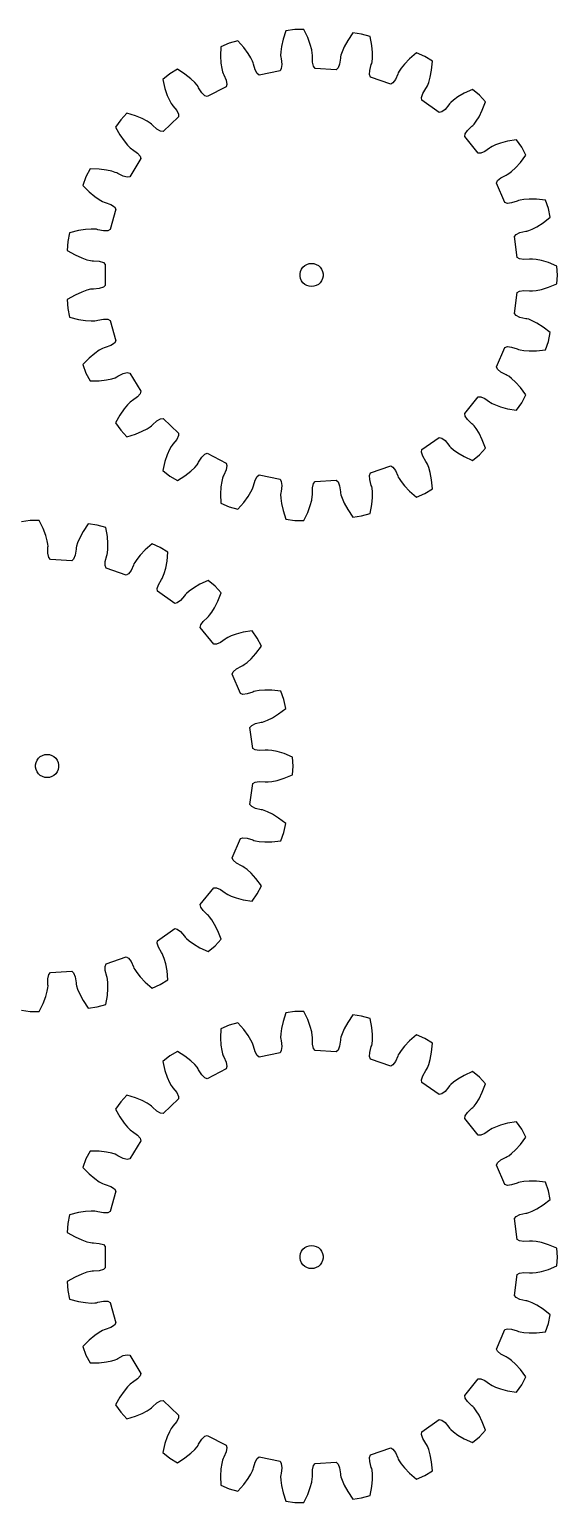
# Model space of a CAD drawing. Extents: x 0 to 200, y 0 to 191.
# Drawn here: x 132 to 200.3, y 0 to 190.5 of the extents above; entities that cross this region are included whole.
import ezdxf

# ---------------------------------------------------------------- set-up
doc = ezdxf.new("R2010")
doc.units = 0

msp = doc.modelspace()

# ---------------------------------------------------------------- linework, layer by layer
for p, q in [((166.33, 190.54), (165.18, 190.38)), ((167.49, 190.54), (166.33, 190.54)), ((168, 189.48), (167.49, 190.54)), ((157.84, 188.78), (156.78, 188.31)), ((158.96, 189.09), (157.84, 188.78)), ((159.74, 188.21), (158.96, 189.09)), ((164.82, 189.27), (164.61, 188.35)), ((165.18, 190.38), (164.82, 189.27)), ((168.33, 188.6), (168, 189.48)), ((173.18, 189.13), (172.73, 188.3)), ((173.83, 190.11), (173.18, 189.13)), ((174.98, 189.95), (173.83, 190.11)), ((176.1, 189.64), (174.98, 189.95)), ((176.3, 188.48), (176.1, 189.64)), ((156.78, 188.31), (156.73, 187.14)), ((156.73, 187.14), (156.78, 186.2)), ((160.29, 187.45), (159.74, 188.21)), ((160.66, 186.85), (160.29, 187.45)), ((160.86, 186.42), (160.66, 186.85)), ((164.52, 187.65), (164.5, 187.18)), ((164.5, 187.18), (164.51, 186.95)), ((164.51, 186.95), (164.55, 186.79)), ((164.61, 188.35), (164.52, 187.65)), ((164.55, 186.79), (164.64, 186.03)), ((168.52, 187.92), (168.33, 188.6)), ((168.6, 187.46), (168.52, 187.92)), ((168.62, 187.23), (168.6, 187.46)), ((168.61, 187.07), (168.62, 187.23)), ((168.62, 186.3), (168.61, 187.07)), ((172.25, 186.82), (172.14, 186.06)), ((172.26, 186.98), (172.25, 186.82)), ((172.31, 187.21), (172.26, 186.98)), ((172.46, 187.65), (172.31, 187.21)), ((172.73, 188.3), (172.46, 187.65)), ((176.38, 187.54), (176.3, 188.48)), ((176.33, 186.37), (176.38, 186.84)), ((176.38, 186.84), (176.38, 187.54)), ((181.19, 186.74), (180.54, 186.07)), ((182.08, 187.51), (181.19, 186.74)), ((183.15, 187.05), (182.08, 187.51)), ((184.14, 186.44), (183.15, 187.05)), ((151.14, 185.39), (150.15, 184.79)), ((152.12, 184.75), (151.14, 185.39)), ((156.78, 186.2), (156.88, 185.5)), ((156.88, 185.5), (156.99, 185.05)), ((156.99, 185.05), (157.06, 184.83)), ((157.06, 184.83), (157.14, 184.69)), ((160.94, 186.21), (160.86, 186.42)), ((160.97, 186.05), (160.94, 186.21)), ((161.19, 185.31), (160.97, 186.05)), ((161.46, 184.84), (161.19, 185.31)), ((161.73, 184.63), (161.46, 184.84)), ((164.42, 185.19), (161.73, 184.63)), ((164.59, 185.49), (164.42, 185.19)), ((164.64, 186.03), (164.59, 185.49)), ((168.75, 185.78), (168.62, 186.3)), ((168.95, 185.5), (168.75, 185.78)), ((171.7, 185.32), (168.95, 185.5)), ((171.94, 185.56), (171.7, 185.32)), ((172.14, 186.06), (171.94, 185.56)), ((176.02, 184.71), (176.04, 185.25)), ((176.04, 185.25), (176.23, 185.99)), ((176.23, 185.99), (176.29, 186.14)), ((176.29, 186.14), (176.33, 186.37)), ((179.73, 184.92), (179.68, 184.77)), ((179.84, 185.13), (179.73, 184.92)), ((180.1, 185.52), (179.84, 185.13)), ((180.54, 186.07), (180.1, 185.52)), ((183.85, 184.35), (184.03, 185.27)), ((184.03, 185.27), (184.14, 186.44)), ((150.15, 184.79), (149.25, 184.06)), ((149.25, 184.06), (149.52, 182.91)), ((152.86, 184.17), (152.12, 184.75)), ((153.38, 183.69), (152.86, 184.17)), ((153.69, 183.34), (153.38, 183.69)), ((153.82, 183.15), (153.69, 183.34)), ((153.89, 183.01), (153.82, 183.15)), ((154.3, 182.36), (153.89, 183.01)), ((157.45, 183.11), (155, 181.85)), ((157.14, 184.69), (157.44, 183.98)), ((157.44, 183.98), (157.53, 183.44)), ((157.53, 183.44), (157.45, 183.11)), ((176.14, 184.39), (176.02, 184.71)), ((178.74, 183.47), (176.14, 184.39)), ((179.03, 183.64), (178.74, 183.47)), ((179.36, 184.07), (179.03, 183.64)), ((179.68, 184.77), (179.36, 184.07)), ((183.29, 182.9), (183.38, 183.03)), ((183.38, 183.03), (183.49, 183.24)), ((183.49, 183.24), (183.66, 183.67)), ((183.66, 183.67), (183.85, 184.35)), ((149.52, 182.91), (149.82, 182.02)), ((149.82, 182.02), (150.1, 181.38)), ((150.1, 181.38), (150.33, 180.97)), ((154.69, 181.97), (154.3, 182.36)), ((155, 181.85), (154.69, 181.97)), ((182.74, 181.72), (182.9, 182.24)), ((182.77, 181.38), (182.74, 181.72)), ((185.02, 179.79), (182.77, 181.38)), ((182.9, 182.24), (183.29, 182.9)), ((186.52, 181.09), (186.36, 180.92)), ((186.88, 181.4), (186.52, 181.09)), ((187.45, 181.81), (186.88, 181.4)), ((188.27, 182.28), (187.45, 181.81)), ((189.33, 182.78), (188.27, 182.28)), ((190.23, 182.05), (189.33, 182.78)), ((191.02, 181.2), (190.23, 182.05)), ((190.6, 180.1), (191.02, 181.2)), ((144.6, 179.72), (143.81, 178.87)), ((145.72, 179.37), (144.6, 179.72)), ((146.59, 179.01), (145.72, 179.37)), ((151.29, 179.23), (149.28, 177.35)), ((150.33, 180.97), (150.46, 180.78)), ((150.46, 180.78), (150.57, 180.66)), ((150.57, 180.66), (151.05, 180.06)), ((151.05, 180.06), (151.28, 179.57)), ((151.28, 179.57), (151.29, 179.23)), ((185.35, 179.88), (185.02, 179.79)), ((185.78, 180.2), (185.35, 179.88)), ((186.27, 180.79), (185.78, 180.2)), ((186.36, 180.92), (186.27, 180.79)), ((189.81, 178.66), (190.18, 179.26)), ((190.18, 179.26), (190.6, 180.1)), ((143.81, 178.87), (143.14, 177.92)), ((143.14, 177.92), (143.71, 176.9)), ((147.22, 178.68), (146.59, 179.01)), ((147.61, 178.43), (147.22, 178.68)), ((147.79, 178.29), (147.61, 178.43)), ((147.9, 178.17), (147.79, 178.29)), ((148.47, 177.65), (147.9, 178.17)), ((148.94, 177.39), (148.47, 177.65)), ((149.28, 177.35), (148.94, 177.39)), ((188.4, 177.03), (188.69, 177.48)), ((188.69, 177.48), (189.25, 178.02)), ((189.25, 178.02), (189.37, 178.11)), ((189.37, 178.11), (189.53, 178.29)), ((189.53, 178.29), (189.81, 178.66)), ((143.71, 176.9), (144.24, 176.12)), ((144.24, 176.12), (144.69, 175.58)), ((144.69, 175.58), (145.02, 175.24)), ((188.34, 176.69), (188.4, 177.03)), ((190.07, 174.56), (188.34, 176.69)), ((191.88, 175.4), (191.67, 175.29)), ((192.3, 175.6), (191.88, 175.4)), ((192.96, 175.84), (192.3, 175.6)), ((193.87, 176.08), (192.96, 175.84)), ((195.03, 176.27), (193.87, 176.08)), ((195.7, 175.32), (195.03, 176.27)), ((196.23, 174.29), (195.7, 175.32)), ((146.41, 173.83), (144.99, 171.48)), ((145.02, 175.24), (145.19, 175.09)), ((145.19, 175.09), (145.33, 175.01)), ((145.33, 175.01), (145.96, 174.56)), ((145.96, 174.56), (146.31, 174.15)), ((146.31, 174.15), (146.41, 173.83)), ((190.41, 174.55), (190.07, 174.56)), ((190.92, 174.75), (190.41, 174.55)), ((191.55, 175.18), (190.92, 174.75)), ((191.67, 175.29), (191.55, 175.18)), ((195.53, 173.35), (196.23, 174.29)), ((139.84, 172.5), (139.31, 171.47)), ((141.01, 172.46), (139.84, 172.5)), ((141.95, 172.35), (141.01, 172.46)), ((142.64, 172.2), (141.95, 172.35)), ((143.09, 172.06), (142.64, 172.2)), ((143.3, 171.98), (143.09, 172.06)), ((143.43, 171.89), (143.3, 171.98)), ((144.12, 171.55), (143.43, 171.89)), ((144.65, 171.42), (144.12, 171.55)), ((192.99, 171.34), (193.67, 171.71)), ((193.67, 171.71), (193.81, 171.77)), ((193.81, 171.77), (194.01, 171.89)), ((194.01, 171.89), (194.38, 172.18)), ((194.38, 172.18), (194.9, 172.65)), ((194.9, 172.65), (195.53, 173.35)), ((139.31, 171.47), (138.92, 170.37)), ((138.92, 170.37), (139.74, 169.54)), ((144.99, 171.48), (144.65, 171.42)), ((192.43, 170.68), (192.58, 170.99)), ((193.53, 168.15), (192.43, 170.68)), ((192.58, 170.99), (192.99, 171.34)), ((139.74, 169.54), (140.46, 168.93)), ((140.46, 168.93), (141.04, 168.53)), ((141.04, 168.53), (141.45, 168.29)), ((141.45, 168.29), (141.66, 168.2)), ((141.66, 168.2), (141.81, 168.16)), ((141.81, 168.16), (142.54, 167.89)), ((142.54, 167.89), (142.99, 167.59)), ((193.85, 168.05), (193.53, 168.15)), ((194.39, 168.11), (193.85, 168.05)), ((195.12, 168.35), (194.39, 168.11)), ((195.27, 168.42), (195.12, 168.35)), ((195.49, 168.48), (195.27, 168.42)), ((195.95, 168.56), (195.49, 168.48)), ((196.66, 168.61), (195.95, 168.56)), ((197.6, 168.59), (196.66, 168.61)), ((198.77, 168.46), (197.6, 168.59)), ((199.15, 167.37), (198.77, 168.46)), ((143.18, 167.31), (142.43, 164.66)), ((142.99, 167.59), (143.18, 167.31)), ((198.46, 165.52), (199.39, 166.24)), ((199.39, 166.24), (199.15, 167.37)), ((137.2, 164.25), (136.97, 163.12)), ((138.34, 164.54), (137.2, 164.25)), ((139.27, 164.68), (138.34, 164.54)), ((139.98, 164.73), (139.27, 164.68)), ((140.44, 164.71), (139.98, 164.73)), ((140.68, 164.69), (140.44, 164.71)), ((140.83, 164.64), (140.68, 164.69)), ((141.58, 164.49), (140.83, 164.64)), ((142.13, 164.51), (141.58, 164.49)), ((142.43, 164.66), (142.13, 164.51)), ((194.76, 163.78), (194.98, 164.04)), ((194.98, 164.04), (195.47, 164.27)), ((195.47, 164.27), (196.22, 164.44)), ((196.22, 164.44), (196.38, 164.46)), ((196.38, 164.46), (196.6, 164.52)), ((196.6, 164.52), (197.04, 164.7)), ((197.04, 164.7), (197.66, 165.02)), ((197.66, 165.02), (198.46, 165.52)), ((136.97, 163.12), (136.89, 161.96)), ((136.89, 161.96), (137.91, 161.38)), ((195.13, 161.06), (194.76, 163.78)), ((137.91, 161.38), (138.76, 160.99)), ((138.76, 160.99), (139.43, 160.76)), ((139.43, 160.76), (139.89, 160.64)), ((139.89, 160.64), (140.11, 160.61)), ((140.11, 160.61), (140.28, 160.61)), ((140.28, 160.61), (141.04, 160.55)), ((141.04, 160.55), (141.56, 160.38)), ((141.56, 160.38), (141.81, 160.16)), ((141.81, 160.16), (141.81, 157.41)), ((167.62, 160), (167.89, 160.15)), ((167.89, 160.15), (168.19, 160.25)), ((168.19, 160.25), (168.5, 160.28)), ((168.5, 160.28), (168.81, 160.25)), ((168.81, 160.25), (169.11, 160.15)), ((169.11, 160.15), (169.38, 160)), ((195.41, 160.87), (195.13, 161.06)), ((195.95, 160.78), (195.41, 160.87)), ((196.72, 160.82), (195.95, 160.78)), ((196.88, 160.84), (196.72, 160.82)), ((197.11, 160.84), (196.88, 160.84)), ((197.57, 160.79), (197.11, 160.84)), ((198.26, 160.65), (197.57, 160.79)), ((199.17, 160.38), (198.26, 160.65)), ((200.25, 159.94), (199.17, 160.38)), ((167.01, 158.94), (167.08, 159.25)), ((167.01, 158.63), (167.01, 158.94)), ((167.08, 158.32), (167.01, 158.63)), ((167.08, 159.25), (167.2, 159.53)), ((167.2, 158.03), (167.08, 158.32)), ((167.2, 159.53), (167.39, 159.79)), ((167.39, 159.79), (167.62, 160)), ((169.38, 160), (169.62, 159.79)), ((169.62, 159.79), (169.8, 159.53)), ((169.8, 159.53), (169.93, 159.25)), ((169.93, 158.32), (169.8, 158.03)), ((169.93, 159.25), (169.99, 158.94)), ((169.99, 158.63), (169.93, 158.32)), ((169.99, 158.94), (169.99, 158.63)), ((200.33, 158.78), (200.25, 159.94)), ((200.25, 157.63), (200.33, 158.78)), ((138.76, 156.58), (137.91, 156.19)), ((139.43, 156.81), (138.76, 156.58)), ((139.89, 156.93), (139.43, 156.81)), ((140.11, 156.96), (139.89, 156.93)), ((140.28, 156.96), (140.11, 156.96)), ((141.04, 157.02), (140.28, 156.96)), ((141.56, 157.19), (141.04, 157.02)), ((141.81, 157.41), (141.56, 157.19)), ((167.39, 157.78), (167.2, 158.03)), ((167.62, 157.57), (167.39, 157.78)), ((167.89, 157.41), (167.62, 157.57)), ((168.19, 157.32), (167.89, 157.41)), ((168.5, 157.28), (168.19, 157.32)), ((168.81, 157.32), (168.5, 157.28)), ((169.11, 157.41), (168.81, 157.32)), ((169.38, 157.57), (169.11, 157.41)), ((169.62, 157.78), (169.38, 157.57)), ((169.8, 158.03), (169.62, 157.78)), ((194.76, 153.79), (195.13, 156.51)), ((195.13, 156.51), (195.41, 156.7)), ((195.41, 156.7), (195.95, 156.79)), ((195.95, 156.79), (196.72, 156.75)), ((196.72, 156.75), (196.88, 156.72)), ((196.88, 156.72), (197.11, 156.73)), ((197.11, 156.73), (197.57, 156.78)), ((197.57, 156.78), (198.26, 156.92)), ((198.26, 156.92), (199.17, 157.19)), ((199.17, 157.19), (200.25, 157.63)), ((137.91, 156.19), (136.89, 155.61)), ((136.89, 155.61), (136.97, 154.45)), ((136.97, 154.45), (137.2, 153.31)), ((137.2, 153.31), (138.34, 153.03)), ((138.34, 153.03), (139.27, 152.88)), ((139.27, 152.88), (139.98, 152.84)), ((139.98, 152.84), (140.44, 152.85)), ((140.44, 152.85), (140.68, 152.88)), ((140.68, 152.88), (140.83, 152.93)), ((140.83, 152.93), (141.58, 153.07)), ((141.58, 153.07), (142.13, 153.05)), ((142.13, 153.05), (142.43, 152.91)), ((142.43, 152.91), (143.18, 150.26)), ((194.98, 153.53), (194.76, 153.79)), ((195.47, 153.3), (194.98, 153.53)), ((196.22, 153.13), (195.47, 153.3)), ((196.38, 153.11), (196.22, 153.13)), ((196.6, 153.05), (196.38, 153.11)), ((197.04, 152.87), (196.6, 153.05)), ((197.66, 152.55), (197.04, 152.87)), ((198.46, 152.05), (197.66, 152.55)), ((199.39, 151.33), (198.46, 152.05)), ((199.15, 150.2), (199.39, 151.33)), ((140.46, 148.64), (139.74, 148.03)), ((141.04, 149.04), (140.46, 148.64)), ((141.45, 149.27), (141.04, 149.04)), ((141.66, 149.37), (141.45, 149.27)), ((141.81, 149.41), (141.66, 149.37)), ((142.54, 149.68), (141.81, 149.41)), ((142.99, 149.97), (142.54, 149.68)), ((143.18, 150.26), (142.99, 149.97)), ((192.43, 146.89), (193.53, 149.41)), ((193.53, 149.41), (193.85, 149.52)), ((193.85, 149.52), (194.39, 149.46)), ((194.39, 149.46), (195.12, 149.21)), ((195.12, 149.21), (195.27, 149.15)), ((195.27, 149.15), (195.49, 149.09)), ((195.49, 149.09), (195.95, 149.01)), ((195.95, 149.01), (196.66, 148.96)), ((196.66, 148.96), (197.6, 148.98)), ((197.6, 148.98), (198.77, 149.1)), ((198.77, 149.1), (199.15, 150.2)), ((139.74, 148.03), (138.92, 147.2)), ((138.92, 147.2), (139.31, 146.1)), ((192.58, 146.58), (192.43, 146.89)), ((139.31, 146.1), (139.84, 145.07)), ((139.84, 145.07), (141.01, 145.11)), ((141.01, 145.11), (141.95, 145.22)), ((141.95, 145.22), (142.64, 145.36)), ((142.64, 145.36), (143.09, 145.5)), ((143.09, 145.5), (143.3, 145.59)), ((143.3, 145.59), (143.43, 145.68)), ((143.43, 145.68), (144.12, 146.02)), ((144.12, 146.02), (144.65, 146.15)), ((144.65, 146.15), (144.99, 146.09)), ((144.99, 146.09), (146.41, 143.74)), ((192.99, 146.22), (192.58, 146.58)), ((193.67, 145.86), (192.99, 146.22)), ((193.81, 145.8), (193.67, 145.86)), ((194.01, 145.68), (193.81, 145.8)), ((194.38, 145.39), (194.01, 145.68)), ((194.9, 144.91), (194.38, 145.39)), ((195.53, 144.21), (194.9, 144.91)), ((145.96, 143.01), (145.33, 142.56)), ((146.31, 143.42), (145.96, 143.01)), ((146.41, 143.74), (146.31, 143.42)), ((188.34, 140.87), (190.07, 143.01)), ((190.07, 143.01), (190.41, 143.02)), ((190.41, 143.02), (190.92, 142.82)), ((196.23, 143.27), (195.53, 144.21)), ((195.7, 142.25), (196.23, 143.27)), ((144.24, 141.45), (143.71, 140.67)), ((144.69, 141.99), (144.24, 141.45)), ((145.02, 142.33), (144.69, 141.99)), ((145.19, 142.48), (145.02, 142.33)), ((145.33, 142.56), (145.19, 142.48)), ((190.92, 142.82), (191.55, 142.39)), ((191.55, 142.39), (191.67, 142.28)), ((191.67, 142.28), (191.88, 142.17)), ((191.88, 142.17), (192.3, 141.97)), ((192.3, 141.97), (192.96, 141.73)), ((192.96, 141.73), (193.87, 141.49)), ((193.87, 141.49), (195.03, 141.3)), ((195.03, 141.3), (195.7, 142.25)), ((143.71, 140.67), (143.14, 139.64)), ((143.14, 139.64), (143.81, 138.7)), ((147.22, 138.88), (147.61, 139.14)), ((147.61, 139.14), (147.79, 139.28)), ((147.79, 139.28), (147.9, 139.4)), ((147.9, 139.4), (148.47, 139.92)), ((148.47, 139.92), (148.94, 140.18)), ((148.94, 140.18), (149.28, 140.22)), ((149.28, 140.22), (151.29, 138.34)), ((188.4, 140.54), (188.34, 140.87)), ((188.69, 140.08), (188.4, 140.54)), ((189.25, 139.55), (188.69, 140.08)), ((189.37, 139.45), (189.25, 139.55)), ((189.53, 139.28), (189.37, 139.45)), ((189.81, 138.91), (189.53, 139.28)), ((143.81, 138.7), (144.6, 137.85)), ((144.6, 137.85), (145.72, 138.2)), ((145.72, 138.2), (146.59, 138.56)), ((146.59, 138.56), (147.22, 138.88)), ((151.05, 137.51), (150.57, 136.91)), ((151.28, 138), (151.05, 137.51)), ((151.29, 138.34), (151.28, 138)), ((182.77, 136.19), (185.02, 137.77)), ((185.02, 137.77), (185.35, 137.69)), ((185.35, 137.69), (185.78, 137.37)), ((185.78, 137.37), (186.27, 136.78)), ((190.18, 138.31), (189.81, 138.91)), ((190.6, 137.46), (190.18, 138.31)), ((191.02, 136.37), (190.6, 137.46)), ((149.82, 135.54), (149.52, 134.65)), ((150.1, 136.19), (149.82, 135.54)), ((150.33, 136.6), (150.1, 136.19)), ((150.46, 136.79), (150.33, 136.6)), ((150.57, 136.91), (150.46, 136.79)), ((154.3, 135.21), (154.69, 135.6)), ((154.69, 135.6), (155, 135.72)), ((155, 135.72), (157.45, 134.46)), ((182.74, 135.85), (182.77, 136.19)), ((182.9, 135.33), (182.74, 135.85)), ((183.29, 134.67), (182.9, 135.33)), ((186.27, 136.78), (186.36, 136.64)), ((186.36, 136.64), (186.52, 136.48)), ((186.52, 136.48), (186.88, 136.17)), ((186.88, 136.17), (187.45, 135.76)), ((187.45, 135.76), (188.27, 135.29)), ((188.27, 135.29), (189.33, 134.79)), ((189.33, 134.79), (190.23, 135.52)), ((190.23, 135.52), (191.02, 136.37)), ((149.52, 134.65), (149.25, 133.51)), ((149.25, 133.51), (150.15, 132.78)), ((152.12, 132.81), (152.86, 133.39)), ((152.86, 133.39), (153.38, 133.88)), ((153.38, 133.88), (153.69, 134.23)), ((153.69, 134.23), (153.82, 134.42)), ((153.82, 134.42), (153.89, 134.56)), ((153.89, 134.56), (154.3, 135.21)), ((157.44, 133.59), (157.14, 132.88)), ((157.53, 134.12), (157.44, 133.59)), ((157.45, 134.46), (157.53, 134.12)), ((176.14, 133.18), (178.74, 134.1)), ((178.74, 134.1), (179.03, 133.93)), ((179.03, 133.93), (179.36, 133.5)), ((179.36, 133.5), (179.68, 132.8)), ((183.38, 134.54), (183.29, 134.67)), ((183.49, 134.33), (183.38, 134.54)), ((183.66, 133.89), (183.49, 134.33)), ((183.85, 133.22), (183.66, 133.89)), ((150.15, 132.78), (151.14, 132.18)), ((151.14, 132.18), (152.12, 132.81)), ((156.88, 132.06), (156.78, 131.37)), ((156.99, 132.52), (156.88, 132.06)), ((157.06, 132.74), (156.99, 132.52)), ((157.14, 132.88), (157.06, 132.74)), ((160.94, 131.36), (160.97, 131.52)), ((160.97, 131.52), (161.19, 132.26)), ((161.19, 132.26), (161.46, 132.73)), ((161.46, 132.73), (161.73, 132.93)), ((161.73, 132.93), (164.42, 132.37)), ((164.42, 132.37), (164.59, 132.08)), ((164.64, 131.54), (164.55, 130.77)), ((164.59, 132.08), (164.64, 131.54)), ((168.62, 131.27), (168.75, 131.79)), ((168.75, 131.79), (168.95, 132.06)), ((168.95, 132.06), (171.7, 132.25)), ((171.7, 132.25), (171.94, 132.01)), ((171.94, 132.01), (172.14, 131.51)), ((172.14, 131.51), (172.25, 130.75)), ((176.02, 132.86), (176.14, 133.18)), ((176.04, 132.32), (176.02, 132.86)), ((176.23, 131.57), (176.04, 132.32)), ((176.29, 131.42), (176.23, 131.57)), ((179.68, 132.8), (179.73, 132.65)), ((179.73, 132.65), (179.84, 132.44)), ((179.84, 132.44), (180.1, 132.05)), ((180.1, 132.05), (180.54, 131.5)), ((180.54, 131.5), (181.19, 130.83)), ((184.03, 132.29), (183.85, 133.22)), ((184.14, 131.12), (184.03, 132.29)), ((156.78, 131.37), (156.73, 130.43)), ((156.73, 130.43), (156.78, 129.25)), ((159.74, 129.36), (160.29, 130.12)), ((160.29, 130.12), (160.66, 130.72)), ((160.66, 130.72), (160.86, 131.14)), ((160.86, 131.14), (160.94, 131.36)), ((164.51, 130.62), (164.5, 130.39)), ((164.5, 130.39), (164.52, 129.92)), ((164.55, 130.77), (164.51, 130.62)), ((164.52, 129.92), (164.61, 129.22)), ((168.33, 128.96), (168.52, 129.64)), ((168.52, 129.64), (168.6, 130.11)), ((168.6, 130.11), (168.62, 130.34)), ((168.61, 130.5), (168.62, 131.27)), ((168.62, 130.34), (168.61, 130.5)), ((172.25, 130.75), (172.26, 130.59)), ((172.26, 130.59), (172.31, 130.36)), ((172.31, 130.36), (172.46, 129.91)), ((172.46, 129.91), (172.73, 129.27)), ((176.33, 131.2), (176.29, 131.42)), ((176.3, 129.09), (176.38, 130.02)), ((176.38, 130.73), (176.33, 131.2)), ((176.38, 130.02), (176.38, 130.73)), ((181.19, 130.83), (182.08, 130.06)), ((182.08, 130.06), (183.15, 130.52)), ((183.15, 130.52), (184.14, 131.12)), ((156.78, 129.25), (157.84, 128.79)), ((157.84, 128.79), (158.96, 128.48)), ((158.96, 128.48), (159.74, 129.36)), ((164.61, 129.22), (164.82, 128.3)), ((164.82, 128.3), (165.18, 127.19)), ((167.49, 127.03), (168, 128.08)), ((168, 128.08), (168.33, 128.96)), ((172.73, 129.27), (173.18, 128.44)), ((173.18, 128.44), (173.83, 127.46)), ((174.98, 127.62), (176.1, 127.93)), ((176.1, 127.93), (176.3, 129.09)), ((132.11, 127.03), (130.96, 126.87)), ((133.27, 127.03), (132.11, 127.03)), ((133.78, 125.97), (133.27, 127.03)), ((134.11, 125.09), (133.78, 125.97)), ((139.61, 126.59), (138.96, 125.62)), ((140.76, 126.44), (139.61, 126.59)), ((141.87, 126.12), (140.76, 126.44)), ((142.08, 124.97), (141.87, 126.12)), ((165.18, 127.19), (166.33, 127.03)), ((166.33, 127.03), (167.49, 127.03)), ((173.83, 127.46), (174.98, 127.62)), ((134.3, 124.41), (134.11, 125.09)), ((134.38, 123.95), (134.3, 124.41)), ((134.4, 123.72), (134.38, 123.95)), ((138.23, 124.14), (138.09, 123.69)), ((138.51, 124.79), (138.23, 124.14)), ((138.96, 125.62), (138.51, 124.79)), ((142.16, 124.03), (142.08, 124.97)), ((142.16, 123.33), (142.16, 124.03)), ((147.86, 123.99), (146.97, 123.23)), ((148.92, 123.53), (147.86, 123.99)), ((134.38, 123.56), (134.4, 123.72)), ((134.39, 122.79), (134.38, 123.56)), ((134.52, 122.26), (134.39, 122.79)), ((134.73, 121.99), (134.52, 122.26)), ((137.47, 121.8), (134.73, 121.99)), ((137.71, 122.04), (137.47, 121.8)), ((137.92, 122.55), (137.71, 122.04)), ((138.03, 123.31), (137.92, 122.55)), ((138.04, 123.47), (138.03, 123.31)), ((138.09, 123.69), (138.04, 123.47)), ((141.81, 121.74), (142.01, 122.48)), ((142.01, 122.48), (142.07, 122.63)), ((142.07, 122.63), (142.11, 122.86)), ((142.11, 122.86), (142.16, 123.33)), ((145.88, 122), (145.62, 121.61)), ((146.32, 122.55), (145.88, 122)), ((146.97, 123.23), (146.32, 122.55)), ((149.92, 122.93), (148.92, 123.53)), ((149.8, 121.76), (149.92, 122.93)), ((141.8, 121.2), (141.81, 121.74)), ((141.92, 120.88), (141.8, 121.2)), ((144.51, 119.96), (141.92, 120.88)), ((144.81, 120.12), (144.51, 119.96)), ((145.14, 120.56), (144.81, 120.12)), ((145.46, 121.26), (145.14, 120.56)), ((145.51, 121.41), (145.46, 121.26)), ((145.62, 121.61), (145.51, 121.41)), ((149.27, 119.72), (149.43, 120.16)), ((149.43, 120.16), (149.63, 120.84)), ((149.63, 120.84), (149.8, 121.76)), ((148.51, 118.21), (148.68, 118.72)), ((148.55, 117.87), (148.51, 118.21)), ((148.68, 118.72), (149.07, 119.39)), ((149.07, 119.39), (149.16, 119.51)), ((149.16, 119.51), (149.27, 119.72)), ((153.23, 118.29), (152.66, 117.88)), ((154.04, 118.77), (153.23, 118.29)), ((155.11, 119.27), (154.04, 118.77)), ((156.01, 118.53), (155.11, 119.27)), ((156.8, 117.69), (156.01, 118.53)), ((150.8, 116.28), (148.55, 117.87)), ((151.13, 116.36), (150.8, 116.28)), ((151.56, 116.69), (151.13, 116.36)), ((152.05, 117.28), (151.56, 116.69)), ((152.14, 117.41), (152.05, 117.28)), ((152.3, 117.58), (152.14, 117.41)), ((152.66, 117.88), (152.3, 117.58)), ((155.96, 115.75), (156.37, 116.59)), ((156.37, 116.59), (156.8, 117.69)), ((154.47, 113.97), (155.02, 114.5)), ((155.02, 114.5), (155.15, 114.6)), ((155.15, 114.6), (155.31, 114.77)), ((155.31, 114.77), (155.59, 115.15)), ((155.59, 115.15), (155.96, 115.75)), ((154.11, 113.18), (154.17, 113.52)), ((155.85, 111.05), (154.11, 113.18)), ((154.17, 113.52), (154.47, 113.97)), ((159.65, 112.56), (158.74, 112.33)), ((160.81, 112.76), (159.65, 112.56)), ((161.48, 111.81), (160.81, 112.76)), ((156.19, 111.03), (155.85, 111.05)), ((156.7, 111.23), (156.19, 111.03)), ((157.33, 111.67), (156.7, 111.23)), ((157.45, 111.77), (157.33, 111.67)), ((157.65, 111.89), (157.45, 111.77)), ((158.08, 112.09), (157.65, 111.89)), ((158.74, 112.33), (158.08, 112.09)), ((161.31, 109.84), (162.01, 110.78)), ((162.01, 110.78), (161.48, 111.81)), ((159.79, 108.38), (160.16, 108.66)), ((160.16, 108.66), (160.68, 109.14)), ((160.68, 109.14), (161.31, 109.84)), ((158.21, 107.16), (158.36, 107.47)), ((159.31, 104.64), (158.21, 107.16)), ((158.36, 107.47), (158.77, 107.83)), ((158.77, 107.83), (159.44, 108.19)), ((159.44, 108.19), (159.59, 108.25)), ((159.59, 108.25), (159.79, 108.38)), ((160.9, 104.84), (160.17, 104.59)), ((161.05, 104.91), (160.9, 104.84)), ((161.27, 104.97), (161.05, 104.91)), ((161.73, 105.04), (161.27, 104.97)), ((162.44, 105.1), (161.73, 105.04)), ((163.38, 105.08), (162.44, 105.1)), ((164.54, 104.95), (163.38, 105.08)), ((164.93, 103.86), (164.54, 104.95)), ((159.63, 104.54), (159.31, 104.64)), ((160.17, 104.59), (159.63, 104.54)), ((165.17, 102.72), (164.93, 103.86)), ((162.16, 100.94), (162.38, 101.01)), ((162.38, 101.01), (162.81, 101.18)), ((162.81, 101.18), (163.44, 101.5)), ((163.44, 101.5), (164.24, 102.01)), ((164.24, 102.01), (165.17, 102.72)), ((160.53, 100.27), (160.76, 100.52)), ((160.91, 97.54), (160.53, 100.27)), ((160.76, 100.52), (161.25, 100.76)), ((161.25, 100.76), (162, 100.92)), ((162, 100.92), (162.16, 100.94)), ((161.19, 97.36), (160.91, 97.54)), ((161.73, 97.26), (161.19, 97.36)), ((162.49, 97.3), (161.73, 97.26)), ((162.65, 97.33), (162.49, 97.3)), ((162.89, 97.33), (162.65, 97.33)), ((163.35, 97.27), (162.89, 97.33)), ((164.04, 97.13), (163.35, 97.27)), ((132.79, 95.43), (132.85, 95.73)), ((132.79, 95.11), (132.79, 95.43)), ((132.85, 95.73), (132.98, 96.02)), ((132.98, 96.02), (133.17, 96.27)), ((133.17, 96.27), (133.4, 96.48)), ((133.4, 96.48), (133.67, 96.64)), ((133.67, 96.64), (133.97, 96.74)), ((133.97, 96.74), (134.28, 96.77)), ((134.28, 96.77), (134.59, 96.74)), ((134.59, 96.74), (134.89, 96.64)), ((134.89, 96.64), (135.16, 96.48)), ((135.16, 96.48), (135.4, 96.27)), ((135.4, 96.27), (135.58, 96.02)), ((135.58, 96.02), (135.71, 95.73)), ((135.71, 95.73), (135.77, 95.43)), ((135.77, 95.43), (135.77, 95.11)), ((164.94, 96.87), (164.04, 97.13)), ((166.03, 96.43), (164.94, 96.87)), ((166.11, 95.27), (166.03, 96.43)), ((166.03, 94.11), (166.11, 95.27)), ((132.85, 94.81), (132.79, 95.11)), ((132.98, 94.52), (132.85, 94.81)), ((133.17, 94.27), (132.98, 94.52)), ((133.4, 94.06), (133.17, 94.27)), ((133.67, 93.9), (133.4, 94.06)), ((133.97, 93.8), (133.67, 93.9)), ((134.28, 93.77), (133.97, 93.8)), ((134.59, 93.8), (134.28, 93.77)), ((134.89, 93.9), (134.59, 93.8)), ((135.16, 94.06), (134.89, 93.9)), ((135.4, 94.27), (135.16, 94.06)), ((135.58, 94.52), (135.4, 94.27)), ((135.71, 94.81), (135.58, 94.52)), ((135.77, 95.11), (135.71, 94.81)), ((163.35, 93.27), (164.04, 93.41)), ((164.04, 93.41), (164.94, 93.68)), ((164.94, 93.68), (166.03, 94.11)), ((160.53, 90.27), (160.91, 93)), ((160.91, 93), (161.19, 93.19)), ((161.19, 93.19), (161.73, 93.28)), ((161.73, 93.28), (162.49, 93.24)), ((162.49, 93.24), (162.65, 93.21)), ((162.65, 93.21), (162.89, 93.22)), ((162.89, 93.22), (163.35, 93.27)), ((160.76, 90.02), (160.53, 90.27)), ((161.25, 89.78), (160.76, 90.02)), ((162, 89.62), (161.25, 89.78)), ((162.16, 89.6), (162, 89.62)), ((162.38, 89.53), (162.16, 89.6)), ((162.81, 89.36), (162.38, 89.53)), ((163.44, 89.04), (162.81, 89.36)), ((164.24, 88.53), (163.44, 89.04)), ((165.17, 87.82), (164.24, 88.53)), ((164.93, 86.68), (165.17, 87.82)), ((158.21, 83.38), (159.31, 85.9)), ((159.31, 85.9), (159.63, 86)), ((159.63, 86), (160.17, 85.95)), ((160.17, 85.95), (160.9, 85.7)), ((164.54, 85.59), (164.93, 86.68)), ((160.9, 85.7), (161.05, 85.63)), ((161.05, 85.63), (161.27, 85.57)), ((161.27, 85.57), (161.73, 85.5)), ((161.73, 85.5), (162.44, 85.45)), ((162.44, 85.45), (163.38, 85.46)), ((163.38, 85.46), (164.54, 85.59)), ((158.36, 83.07), (158.21, 83.38)), ((158.77, 82.71), (158.36, 83.07)), ((159.44, 82.35), (158.77, 82.71)), ((159.59, 82.29), (159.44, 82.35)), ((159.79, 82.16), (159.59, 82.29)), ((160.16, 81.88), (159.79, 82.16)), ((160.68, 81.4), (160.16, 81.88)), ((161.31, 80.7), (160.68, 81.4)), ((162.01, 79.76), (161.31, 80.7)), ((154.11, 77.36), (155.85, 79.5)), ((155.85, 79.5), (156.19, 79.51)), ((156.19, 79.51), (156.7, 79.31)), ((156.7, 79.31), (157.33, 78.87)), ((157.33, 78.87), (157.45, 78.77)), ((157.45, 78.77), (157.65, 78.65)), ((157.65, 78.65), (158.08, 78.45)), ((158.08, 78.45), (158.74, 78.21)), ((158.74, 78.21), (159.65, 77.98)), ((160.81, 77.78), (161.48, 78.73)), ((161.48, 78.73), (162.01, 79.76)), ((154.17, 77.03), (154.11, 77.36)), ((154.47, 76.57), (154.17, 77.03)), ((155.02, 76.04), (154.47, 76.57)), ((159.65, 77.98), (160.81, 77.78)), ((155.15, 75.94), (155.02, 76.04)), ((155.31, 75.77), (155.15, 75.94)), ((155.59, 75.39), (155.31, 75.77)), ((155.96, 74.79), (155.59, 75.39)), ((156.37, 73.95), (155.96, 74.79)), ((148.51, 72.34), (148.55, 72.67)), ((148.55, 72.67), (150.8, 74.26)), ((150.8, 74.26), (151.13, 74.18)), ((151.13, 74.18), (151.56, 73.85)), ((151.56, 73.85), (152.05, 73.26)), ((152.05, 73.26), (152.14, 73.13)), ((152.14, 73.13), (152.3, 72.96)), ((152.3, 72.96), (152.66, 72.66)), ((152.66, 72.66), (153.23, 72.25)), ((156.01, 72.01), (156.8, 72.85)), ((156.8, 72.85), (156.37, 73.95)), ((141.92, 69.66), (144.51, 70.58)), ((144.51, 70.58), (144.81, 70.42)), ((148.68, 71.82), (148.51, 72.34)), ((149.07, 71.16), (148.68, 71.82)), ((149.16, 71.03), (149.07, 71.16)), ((149.27, 70.82), (149.16, 71.03)), ((149.43, 70.38), (149.27, 70.82)), ((153.23, 72.25), (154.04, 71.77)), ((154.04, 71.77), (155.11, 71.28)), ((155.11, 71.28), (156.01, 72.01)), ((134.73, 68.55), (137.47, 68.74)), ((137.47, 68.74), (137.71, 68.5)), ((141.8, 69.35), (141.92, 69.66)), ((141.81, 68.8), (141.8, 69.35)), ((142.01, 68.06), (141.81, 68.8)), ((144.81, 70.42), (145.14, 69.99)), ((145.14, 69.99), (145.46, 69.28)), ((145.46, 69.28), (145.51, 69.13)), ((145.51, 69.13), (145.62, 68.93)), ((145.62, 68.93), (145.88, 68.54)), ((149.63, 69.7), (149.43, 70.38)), ((149.8, 68.78), (149.63, 69.7)), ((149.92, 67.61), (149.8, 68.78)), ((134.38, 66.98), (134.39, 67.75)), ((134.4, 66.82), (134.38, 66.98)), ((134.38, 66.59), (134.4, 66.82)), ((134.39, 67.75), (134.52, 68.28)), ((134.52, 68.28), (134.73, 68.55)), ((137.71, 68.5), (137.92, 67.99)), ((137.92, 67.99), (138.03, 67.23)), ((138.03, 67.23), (138.04, 67.07)), ((138.04, 67.07), (138.09, 66.85)), ((138.09, 66.85), (138.23, 66.4)), ((142.07, 67.91), (142.01, 68.06)), ((142.11, 67.68), (142.07, 67.91)), ((142.16, 67.22), (142.11, 67.68)), ((142.16, 66.51), (142.16, 67.22)), ((145.88, 68.54), (146.32, 67.99)), ((146.32, 67.99), (146.97, 67.31)), ((146.97, 67.31), (147.86, 66.55)), ((147.86, 66.55), (148.92, 67.01)), ((148.92, 67.01), (149.92, 67.61)), ((133.78, 64.57), (134.11, 65.45)), ((134.11, 65.45), (134.3, 66.13)), ((134.3, 66.13), (134.38, 66.59)), ((138.23, 66.4), (138.51, 65.75)), ((138.51, 65.75), (138.96, 64.92)), ((138.96, 64.92), (139.61, 63.95)), ((141.87, 64.42), (142.08, 65.57)), ((142.08, 65.57), (142.16, 66.51)), ((130.96, 63.67), (132.11, 63.51)), ((132.11, 63.51), (133.27, 63.51)), ((133.27, 63.51), (133.78, 64.57)), ((139.61, 63.95), (140.76, 64.11)), ((140.76, 64.11), (141.87, 64.42)), ((165.18, 63.36), (164.82, 62.24)), ((166.33, 63.51), (165.18, 63.36)), ((167.49, 63.51), (166.33, 63.51)), ((168, 62.46), (167.49, 63.51)), ((173.83, 63.08), (173.18, 62.1)), ((174.98, 62.92), (173.83, 63.08)), ((176.1, 62.61), (174.98, 62.92)), ((156.78, 61.29), (156.73, 60.11)), ((157.84, 61.75), (156.78, 61.29)), ((158.96, 62.06), (157.84, 61.75)), ((159.74, 61.18), (158.96, 62.06)), ((160.29, 60.42), (159.74, 61.18)), ((164.61, 61.32), (164.52, 60.62)), ((164.82, 62.24), (164.61, 61.32)), ((168.33, 61.58), (168, 62.46)), ((168.52, 60.9), (168.33, 61.58)), ((172.73, 61.28), (172.46, 60.63)), ((173.18, 62.1), (172.73, 61.28)), ((176.3, 61.45), (176.1, 62.61)), ((176.38, 60.52), (176.3, 61.45)), ((156.73, 60.11), (156.78, 59.18)), ((156.78, 59.18), (156.88, 58.48)), ((160.66, 59.82), (160.29, 60.42)), ((160.86, 59.4), (160.66, 59.82)), ((160.94, 59.18), (160.86, 59.4)), ((160.97, 59.02), (160.94, 59.18)), ((164.52, 60.62), (164.5, 60.15)), ((164.5, 60.15), (164.51, 59.92)), ((164.51, 59.92), (164.55, 59.77)), ((164.55, 59.77), (164.64, 59)), ((168.6, 60.43), (168.52, 60.9)), ((168.62, 60.2), (168.6, 60.43)), ((168.61, 60.04), (168.62, 60.2)), ((168.62, 59.27), (168.61, 60.04)), ((168.75, 58.75), (168.62, 59.27)), ((172.25, 59.79), (172.14, 59.03)), ((172.26, 59.95), (172.25, 59.79)), ((172.31, 60.18), (172.26, 59.95)), ((172.46, 60.63), (172.31, 60.18)), ((176.23, 58.97), (176.29, 59.12)), ((176.29, 59.12), (176.33, 59.34)), ((176.33, 59.34), (176.38, 59.81)), ((176.38, 59.81), (176.38, 60.52)), ((181.19, 59.72), (180.54, 59.04)), ((182.08, 60.48), (181.19, 59.72)), ((183.15, 60.02), (182.08, 60.48)), ((184.14, 59.42), (183.15, 60.02)), ((184.03, 58.25), (184.14, 59.42)), ((150.15, 57.76), (149.25, 57.03)), ((151.14, 58.36), (150.15, 57.76)), ((152.12, 57.73), (151.14, 58.36)), ((152.86, 57.15), (152.12, 57.73)), ((156.88, 58.48), (156.99, 58.02)), ((156.99, 58.02), (157.06, 57.8)), ((157.06, 57.8), (157.14, 57.66)), ((157.14, 57.66), (157.44, 56.95)), ((161.19, 58.29), (160.97, 59.02)), ((161.46, 57.81), (161.19, 58.29)), ((161.73, 57.61), (161.46, 57.81)), ((164.42, 58.17), (161.73, 57.61)), ((164.59, 58.46), (164.42, 58.17)), ((164.64, 59), (164.59, 58.46)), ((168.95, 58.48), (168.75, 58.75)), ((171.7, 58.29), (168.95, 58.48)), ((171.94, 58.53), (171.7, 58.29)), ((172.14, 59.03), (171.94, 58.53)), ((176.02, 57.68), (176.04, 58.22)), ((176.14, 57.36), (176.02, 57.68)), ((176.04, 58.22), (176.23, 58.97)), ((178.74, 56.44), (176.14, 57.36)), ((179.68, 57.74), (179.36, 57.04)), ((179.73, 57.9), (179.68, 57.74)), ((179.84, 58.1), (179.73, 57.9)), ((180.1, 58.49), (179.84, 58.1)), ((180.54, 59.04), (180.1, 58.49)), ((183.66, 56.65), (183.85, 57.32)), ((183.85, 57.32), (184.03, 58.25)), ((149.25, 57.03), (149.52, 55.89)), ((149.52, 55.89), (149.82, 55)), ((153.38, 56.66), (152.86, 57.15)), ((153.69, 56.31), (153.38, 56.66)), ((153.82, 56.12), (153.69, 56.31)), ((153.89, 55.98), (153.82, 56.12)), ((154.3, 55.33), (153.89, 55.98)), ((154.69, 54.95), (154.3, 55.33)), ((157.45, 56.09), (155, 54.82)), ((157.44, 56.95), (157.53, 56.42)), ((157.53, 56.42), (157.45, 56.09)), ((179.03, 56.61), (178.74, 56.44)), ((179.36, 57.04), (179.03, 56.61)), ((182.9, 55.21), (183.29, 55.87)), ((183.29, 55.87), (183.38, 56)), ((183.38, 56), (183.49, 56.21)), ((183.49, 56.21), (183.66, 56.65)), ((189.33, 55.75), (188.27, 55.25)), ((190.23, 55.02), (189.33, 55.75)), ((149.82, 55), (150.1, 54.35)), ((150.1, 54.35), (150.33, 53.94)), ((150.33, 53.94), (150.46, 53.75)), ((150.46, 53.75), (150.57, 53.63)), ((150.57, 53.63), (151.05, 53.03)), ((155, 54.82), (154.69, 54.95)), ((182.74, 54.69), (182.9, 55.21)), ((182.77, 54.35), (182.74, 54.69)), ((185.02, 52.77), (182.77, 54.35)), ((186.27, 53.76), (185.78, 53.17)), ((186.36, 53.9), (186.27, 53.76)), ((186.52, 54.06), (186.36, 53.9)), ((186.88, 54.37), (186.52, 54.06)), ((187.45, 54.78), (186.88, 54.37)), ((188.27, 55.25), (187.45, 54.78)), ((191.02, 54.17), (190.23, 55.02)), ((190.6, 53.08), (191.02, 54.17)), ((143.81, 51.84), (143.14, 50.9)), ((144.6, 52.69), (143.81, 51.84)), ((145.72, 52.34), (144.6, 52.69)), ((146.59, 51.99), (145.72, 52.34)), ((147.22, 51.66), (146.59, 51.99)), ((147.61, 51.4), (147.22, 51.66)), ((151.29, 52.2), (149.28, 50.32)), ((151.05, 53.03), (151.28, 52.54)), ((151.28, 52.54), (151.29, 52.2)), ((185.35, 52.85), (185.02, 52.77)), ((185.78, 53.17), (185.35, 52.85)), ((189.53, 51.26), (189.81, 51.63)), ((189.81, 51.63), (190.18, 52.23)), ((190.18, 52.23), (190.6, 53.08)), ((143.14, 50.9), (143.71, 49.87)), ((143.71, 49.87), (144.24, 49.09)), ((147.79, 51.26), (147.61, 51.4)), ((147.9, 51.14), (147.79, 51.26)), ((148.47, 50.62), (147.9, 51.14)), ((148.94, 50.36), (148.47, 50.62)), ((149.28, 50.32), (148.94, 50.36)), ((188.34, 49.67), (188.4, 50)), ((190.07, 47.53), (188.34, 49.67)), ((188.4, 50), (188.69, 50.46)), ((188.69, 50.46), (189.25, 50.99)), ((189.25, 50.99), (189.37, 51.09)), ((189.37, 51.09), (189.53, 51.26)), ((144.24, 49.09), (144.69, 48.55)), ((144.69, 48.55), (145.02, 48.21)), ((145.02, 48.21), (145.19, 48.06)), ((145.19, 48.06), (145.33, 47.99)), ((145.33, 47.99), (145.96, 47.53)), ((190.92, 47.72), (190.41, 47.52)), ((191.55, 48.15), (190.92, 47.72)), ((191.67, 48.26), (191.55, 48.15)), ((191.88, 48.38), (191.67, 48.26)), ((192.3, 48.57), (191.88, 48.38)), ((192.96, 48.81), (192.3, 48.57)), ((193.87, 49.05), (192.96, 48.81)), ((195.03, 49.24), (193.87, 49.05)), ((195.7, 48.3), (195.03, 49.24)), ((196.23, 47.27), (195.7, 48.3)), ((146.41, 46.8), (144.99, 44.45)), ((145.96, 47.53), (146.31, 47.12)), ((146.31, 47.12), (146.41, 46.8)), ((190.41, 47.52), (190.07, 47.53)), ((194.9, 45.63), (195.53, 46.33)), ((195.53, 46.33), (196.23, 47.27)), ((139.31, 44.44), (138.92, 43.35)), ((139.84, 45.47), (139.31, 44.44)), ((141.01, 45.44), (139.84, 45.47)), ((141.95, 45.32), (141.01, 45.44)), ((142.64, 45.18), (141.95, 45.32)), ((143.09, 45.04), (142.64, 45.18)), ((143.3, 44.95), (143.09, 45.04)), ((143.43, 44.86), (143.3, 44.95)), ((144.12, 44.52), (143.43, 44.86)), ((144.65, 44.39), (144.12, 44.52)), ((144.99, 44.45), (144.65, 44.39)), ((192.43, 43.65), (192.58, 43.96)), ((192.58, 43.96), (192.99, 44.32)), ((192.99, 44.32), (193.67, 44.68)), ((193.67, 44.68), (193.81, 44.74)), ((193.81, 44.74), (194.01, 44.86)), ((194.01, 44.86), (194.38, 45.15)), ((194.38, 45.15), (194.9, 45.63)), ((138.92, 43.35), (139.74, 42.51)), ((139.74, 42.51), (140.46, 41.9)), ((193.53, 41.13), (192.43, 43.65)), ((140.46, 41.9), (141.04, 41.5)), ((141.04, 41.5), (141.45, 41.27)), ((141.45, 41.27), (141.66, 41.17)), ((141.66, 41.17), (141.81, 41.13)), ((141.81, 41.13), (142.54, 40.86)), ((143.18, 40.28), (142.43, 37.63)), ((142.54, 40.86), (142.99, 40.57)), ((142.99, 40.57), (143.18, 40.28)), ((193.85, 41.03), (193.53, 41.13)), ((194.39, 41.08), (193.85, 41.03)), ((195.12, 41.33), (194.39, 41.08)), ((195.27, 41.39), (195.12, 41.33)), ((195.49, 41.45), (195.27, 41.39)), ((195.95, 41.53), (195.49, 41.45)), ((196.66, 41.58), (195.95, 41.53)), ((197.6, 41.56), (196.66, 41.58)), ((198.77, 41.44), (197.6, 41.56)), ((199.15, 40.34), (198.77, 41.44)), ((199.39, 39.21), (199.15, 40.34)), ((197.66, 37.99), (198.46, 38.49)), ((198.46, 38.49), (199.39, 39.21)), ((137.2, 37.23), (136.97, 36.09)), ((138.34, 37.51), (137.2, 37.23)), ((139.27, 37.66), (138.34, 37.51)), ((139.98, 37.7), (139.27, 37.66)), ((140.44, 37.69), (139.98, 37.7)), ((140.68, 37.66), (140.44, 37.69)), ((140.83, 37.61), (140.68, 37.66)), ((141.58, 37.47), (140.83, 37.61)), ((142.13, 37.49), (141.58, 37.47)), ((142.43, 37.63), (142.13, 37.49)), ((194.76, 36.75), (194.98, 37.01)), ((195.13, 34.03), (194.76, 36.75)), ((194.98, 37.01), (195.47, 37.24)), ((195.47, 37.24), (196.22, 37.41)), ((196.22, 37.41), (196.38, 37.43)), ((196.38, 37.43), (196.6, 37.5)), ((196.6, 37.5), (197.04, 37.67)), ((197.04, 37.67), (197.66, 37.99)), ((136.97, 36.09), (136.89, 34.93)), ((136.89, 34.93), (137.91, 34.35)), ((137.91, 34.35), (138.76, 33.96)), ((138.76, 33.96), (139.43, 33.73)), ((139.43, 33.73), (139.89, 33.62)), ((139.89, 33.62), (140.11, 33.58)), ((140.11, 33.58), (140.28, 33.58)), ((140.28, 33.58), (141.04, 33.52)), ((141.04, 33.52), (141.56, 33.36)), ((141.56, 33.36), (141.81, 33.13)), ((141.81, 33.13), (141.81, 30.38)), ((167.08, 32.22), (167.2, 32.51)), ((167.2, 32.51), (167.39, 32.76)), ((167.39, 32.76), (167.62, 32.97)), ((167.62, 32.97), (167.89, 33.13)), ((167.89, 33.13), (168.19, 33.22)), ((168.19, 33.22), (168.5, 33.26)), ((168.5, 33.26), (168.81, 33.22)), ((168.81, 33.22), (169.11, 33.13)), ((169.11, 33.13), (169.38, 32.97)), ((169.38, 32.97), (169.62, 32.76)), ((169.62, 32.76), (169.8, 32.51)), ((169.8, 32.51), (169.93, 32.22)), ((195.41, 33.84), (195.13, 34.03)), ((195.95, 33.75), (195.41, 33.84)), ((196.72, 33.79), (195.95, 33.75)), ((196.88, 33.82), (196.72, 33.79)), ((197.11, 33.81), (196.88, 33.82)), ((197.57, 33.76), (197.11, 33.81)), ((198.26, 33.62), (197.57, 33.76)), ((199.17, 33.35), (198.26, 33.62)), ((200.25, 32.91), (199.17, 33.35)), ((200.33, 31.76), (200.25, 32.91)), ((167.01, 31.91), (167.08, 32.22)), ((167.01, 31.6), (167.01, 31.91)), ((167.08, 31.29), (167.01, 31.6)), ((167.2, 31.01), (167.08, 31.29)), ((167.39, 30.75), (167.2, 31.01)), ((167.62, 30.54), (167.39, 30.75)), ((167.89, 30.39), (167.62, 30.54)), ((169.38, 30.54), (169.11, 30.39)), ((169.62, 30.75), (169.38, 30.54)), ((169.8, 31.01), (169.62, 30.75)), ((169.93, 31.29), (169.8, 31.01)), ((169.93, 32.22), (169.99, 31.91)), ((169.99, 31.6), (169.93, 31.29)), ((169.99, 31.91), (169.99, 31.6)), ((199.17, 30.16), (200.25, 30.6)), ((200.25, 30.6), (200.33, 31.76)), ((137.91, 29.16), (136.89, 28.58)), ((138.76, 29.55), (137.91, 29.16)), ((139.43, 29.78), (138.76, 29.55)), ((139.89, 29.9), (139.43, 29.78)), ((140.11, 29.93), (139.89, 29.9)), ((140.28, 29.93), (140.11, 29.93)), ((141.04, 29.99), (140.28, 29.93)), ((141.56, 30.16), (141.04, 29.99)), ((141.81, 30.38), (141.56, 30.16)), ((168.19, 30.29), (167.89, 30.39)), ((168.5, 30.26), (168.19, 30.29)), ((168.81, 30.29), (168.5, 30.26)), ((169.11, 30.39), (168.81, 30.29)), ((194.76, 26.76), (195.13, 29.49)), ((195.13, 29.49), (195.41, 29.67)), ((195.41, 29.67), (195.95, 29.77)), ((195.95, 29.77), (196.72, 29.72)), ((196.72, 29.72), (196.88, 29.7)), ((196.88, 29.7), (197.11, 29.7)), ((197.11, 29.7), (197.57, 29.75)), ((197.57, 29.75), (198.26, 29.89)), ((198.26, 29.89), (199.17, 30.16)), ((136.89, 28.58), (136.97, 27.42)), ((136.97, 27.42), (137.2, 26.29)), ((194.98, 26.5), (194.76, 26.76)), ((137.2, 26.29), (138.34, 26)), ((138.34, 26), (139.27, 25.86)), ((139.27, 25.86), (139.98, 25.81)), ((139.98, 25.81), (140.44, 25.83)), ((140.44, 25.83), (140.68, 25.85)), ((140.68, 25.85), (140.83, 25.9)), ((140.83, 25.9), (141.58, 26.05)), ((141.58, 26.05), (142.13, 26.03)), ((142.13, 26.03), (142.43, 25.88)), ((142.43, 25.88), (143.18, 23.23)), ((195.47, 26.27), (194.98, 26.5)), ((196.22, 26.1), (195.47, 26.27)), ((196.38, 26.08), (196.22, 26.1)), ((196.6, 26.02), (196.38, 26.08)), ((197.04, 25.84), (196.6, 26.02)), ((197.66, 25.52), (197.04, 25.84)), ((198.46, 25.02), (197.66, 25.52)), ((199.39, 24.3), (198.46, 25.02)), ((142.99, 22.95), (142.54, 22.65)), ((143.18, 23.23), (142.99, 22.95)), ((198.77, 22.08), (199.15, 23.17)), ((199.15, 23.17), (199.39, 24.3)), ((139.74, 21), (138.92, 20.17)), ((140.46, 21.61), (139.74, 21)), ((141.04, 22.01), (140.46, 21.61)), ((141.45, 22.25), (141.04, 22.01)), ((141.66, 22.34), (141.45, 22.25)), ((141.81, 22.38), (141.66, 22.34)), ((142.54, 22.65), (141.81, 22.38)), ((192.43, 19.86), (193.53, 22.39)), ((193.53, 22.39), (193.85, 22.49)), ((193.85, 22.49), (194.39, 22.43)), ((194.39, 22.43), (195.12, 22.19)), ((195.12, 22.19), (195.27, 22.12)), ((195.27, 22.12), (195.49, 22.06)), ((195.49, 22.06), (195.95, 21.98)), ((195.95, 21.98), (196.66, 21.93)), ((196.66, 21.93), (197.6, 21.95)), ((197.6, 21.95), (198.77, 22.08)), ((138.92, 20.17), (139.31, 19.08)), ((139.31, 19.08), (139.84, 18.05)), ((144.12, 19), (144.65, 19.12)), ((144.65, 19.12), (144.99, 19.07)), ((144.99, 19.07), (146.41, 16.71)), ((192.58, 19.56), (192.43, 19.86)), ((192.99, 19.2), (192.58, 19.56)), ((193.67, 18.83), (192.99, 19.2)), ((139.84, 18.05), (141.01, 18.08)), ((141.01, 18.08), (141.95, 18.19)), ((141.95, 18.19), (142.64, 18.34)), ((142.64, 18.34), (143.09, 18.48)), ((143.09, 18.48), (143.3, 18.56)), ((143.3, 18.56), (143.43, 18.65)), ((143.43, 18.65), (144.12, 19)), ((193.81, 18.77), (193.67, 18.83)), ((194.01, 18.65), (193.81, 18.77)), ((194.38, 18.36), (194.01, 18.65)), ((194.9, 17.89), (194.38, 18.36)), ((195.53, 17.19), (194.9, 17.89)), ((196.23, 16.25), (195.53, 17.19)), ((145.02, 15.3), (144.69, 14.97)), ((145.19, 15.45), (145.02, 15.3)), ((145.33, 15.53), (145.19, 15.45)), ((145.96, 15.98), (145.33, 15.53)), ((146.31, 16.39), (145.96, 15.98)), ((146.41, 16.71), (146.31, 16.39)), ((188.34, 13.85), (190.07, 15.98)), ((190.07, 15.98), (190.41, 15.99)), ((190.41, 15.99), (190.92, 15.79)), ((190.92, 15.79), (191.55, 15.36)), ((191.55, 15.36), (191.67, 15.26)), ((191.67, 15.26), (191.88, 15.14)), ((195.7, 15.22), (196.23, 16.25)), ((143.71, 13.64), (143.14, 12.62)), ((144.24, 14.42), (143.71, 13.64)), ((144.69, 14.97), (144.24, 14.42)), ((188.4, 13.51), (188.34, 13.85)), ((188.69, 13.06), (188.4, 13.51)), ((191.88, 15.14), (192.3, 14.94)), ((192.3, 14.94), (192.96, 14.7)), ((192.96, 14.7), (193.87, 14.46)), ((193.87, 14.46), (195.03, 14.27)), ((195.03, 14.27), (195.7, 15.22)), ((143.14, 12.62), (143.81, 11.67)), ((143.81, 11.67), (144.6, 10.82)), ((145.72, 11.17), (146.59, 11.53)), ((146.59, 11.53), (147.22, 11.86)), ((147.22, 11.86), (147.61, 12.11)), ((147.61, 12.11), (147.79, 12.25)), ((147.79, 12.25), (147.9, 12.37)), ((147.9, 12.37), (148.47, 12.89)), ((148.47, 12.89), (148.94, 13.16)), ((148.94, 13.16), (149.28, 13.19)), ((149.28, 13.19), (151.29, 11.31)), ((189.25, 12.52), (188.69, 13.06)), ((189.37, 12.43), (189.25, 12.52)), ((189.53, 12.25), (189.37, 12.43)), ((189.81, 11.88), (189.53, 12.25)), ((190.18, 11.28), (189.81, 11.88)), ((144.6, 10.82), (145.72, 11.17)), ((150.33, 9.57), (150.1, 9.16)), ((150.46, 9.77), (150.33, 9.57)), ((150.57, 9.88), (150.46, 9.77)), ((151.05, 10.48), (150.57, 9.88)), ((151.28, 10.97), (151.05, 10.48)), ((151.29, 11.31), (151.28, 10.97)), ((182.77, 9.16), (185.02, 10.75)), ((185.02, 10.75), (185.35, 10.67)), ((185.35, 10.67), (185.78, 10.34)), ((185.78, 10.34), (186.27, 9.75)), ((186.27, 9.75), (186.36, 9.62)), ((186.36, 9.62), (186.52, 9.45)), ((190.6, 10.44), (190.18, 11.28)), ((191.02, 9.34), (190.6, 10.44)), ((149.52, 7.63), (149.25, 6.48)), ((149.82, 8.52), (149.52, 7.63)), ((150.1, 9.16), (149.82, 8.52)), ((153.89, 7.53), (154.3, 8.19)), ((154.3, 8.19), (154.69, 8.57)), ((154.69, 8.57), (155, 8.69)), ((155, 8.69), (157.45, 7.43)), ((182.74, 8.82), (182.77, 9.16)), ((182.9, 8.3), (182.74, 8.82)), ((183.29, 7.64), (182.9, 8.3)), ((183.38, 7.51), (183.29, 7.64)), ((186.52, 9.45), (186.88, 9.14)), ((186.88, 9.14), (187.45, 8.73)), ((187.45, 8.73), (188.27, 8.26)), ((188.27, 8.26), (189.33, 7.76)), ((189.33, 7.76), (190.23, 8.49)), ((190.23, 8.49), (191.02, 9.34)), ((149.25, 6.48), (150.15, 5.75)), ((150.15, 5.75), (151.14, 5.15)), ((151.14, 5.15), (152.12, 5.79)), ((152.12, 5.79), (152.86, 6.37)), ((152.86, 6.37), (153.38, 6.85)), ((153.38, 6.85), (153.69, 7.2)), ((153.69, 7.2), (153.82, 7.39)), ((153.82, 7.39), (153.89, 7.53)), ((157.14, 5.85), (157.06, 5.71)), ((157.44, 6.56), (157.14, 5.85)), ((157.53, 7.1), (157.44, 6.56)), ((157.45, 7.43), (157.53, 7.1)), ((161.46, 5.7), (161.73, 5.91)), ((161.73, 5.91), (164.42, 5.35)), ((176.02, 5.83), (176.14, 6.15)), ((176.04, 5.29), (176.02, 5.83)), ((176.14, 6.15), (178.74, 7.07)), ((178.74, 7.07), (179.03, 6.9)), ((179.03, 6.9), (179.36, 6.47)), ((179.36, 6.47), (179.68, 5.77)), ((179.68, 5.77), (179.73, 5.62)), ((183.49, 7.3), (183.38, 7.51)), ((183.66, 6.87), (183.49, 7.3)), ((183.85, 6.19), (183.66, 6.87)), ((184.03, 5.27), (183.85, 6.19)), ((156.78, 4.34), (156.73, 3.4)), ((156.88, 5.04), (156.78, 4.34)), ((156.99, 5.49), (156.88, 5.04)), ((157.06, 5.71), (156.99, 5.49)), ((160.66, 3.69), (160.86, 4.12)), ((160.86, 4.12), (160.94, 4.33)), ((160.94, 4.33), (160.97, 4.49)), ((160.97, 4.49), (161.19, 5.23)), ((161.19, 5.23), (161.46, 5.7)), ((164.42, 5.35), (164.59, 5.05)), ((164.64, 4.51), (164.55, 3.75)), ((164.59, 5.05), (164.64, 4.51)), ((168.61, 3.47), (168.62, 4.24)), ((168.62, 4.24), (168.75, 4.77)), ((168.75, 4.77), (168.95, 5.04)), ((168.95, 5.04), (171.7, 5.22)), ((171.7, 5.22), (171.94, 4.98)), ((171.94, 4.98), (172.14, 4.48)), ((172.14, 4.48), (172.25, 3.72)), ((176.23, 4.55), (176.04, 5.29)), ((176.29, 4.4), (176.23, 4.55)), ((176.33, 4.17), (176.29, 4.4)), ((176.38, 3.7), (176.33, 4.17)), ((179.73, 5.62), (179.84, 5.41)), ((179.84, 5.41), (180.1, 5.02)), ((180.1, 5.02), (180.54, 4.47)), ((180.54, 4.47), (181.19, 3.8)), ((183.15, 3.49), (184.14, 4.1)), ((184.14, 4.1), (184.03, 5.27)), ((156.73, 3.4), (156.78, 2.23)), ((156.78, 2.23), (157.84, 1.76)), ((158.96, 1.45), (159.74, 2.33)), ((159.74, 2.33), (160.29, 3.09)), ((160.29, 3.09), (160.66, 3.69)), ((164.51, 3.59), (164.5, 3.36)), ((164.5, 3.36), (164.52, 2.89)), ((164.55, 3.75), (164.51, 3.59)), ((164.52, 2.89), (164.61, 2.19)), ((164.61, 2.19), (164.82, 1.27)), ((168, 1.06), (168.33, 1.94)), ((168.33, 1.94), (168.52, 2.62)), ((168.52, 2.62), (168.6, 3.08)), ((168.6, 3.08), (168.62, 3.31)), ((168.62, 3.31), (168.61, 3.47)), ((172.25, 3.72), (172.26, 3.56)), ((172.26, 3.56), (172.31, 3.33)), ((172.31, 3.33), (172.46, 2.89)), ((172.46, 2.89), (172.73, 2.24)), ((172.73, 2.24), (173.18, 1.41)), ((176.1, 0.9), (176.3, 2.06)), ((176.3, 2.06), (176.38, 3)), ((176.38, 3), (176.38, 3.7)), ((181.19, 3.8), (182.08, 3.03)), ((182.08, 3.03), (183.15, 3.49)), ((157.84, 1.76), (158.96, 1.45)), ((164.82, 1.27), (165.18, 0.16)), ((165.18, 0.16), (166.33, 0)), ((166.33, 0), (167.49, 0)), ((167.49, 0), (168, 1.06)), ((173.18, 1.41), (173.83, 0.43)), ((173.83, 0.43), (174.98, 0.59)), ((174.98, 0.59), (176.1, 0.9))]:
    msp.add_line(p, q)

doc.saveas('drawing.dxf')
